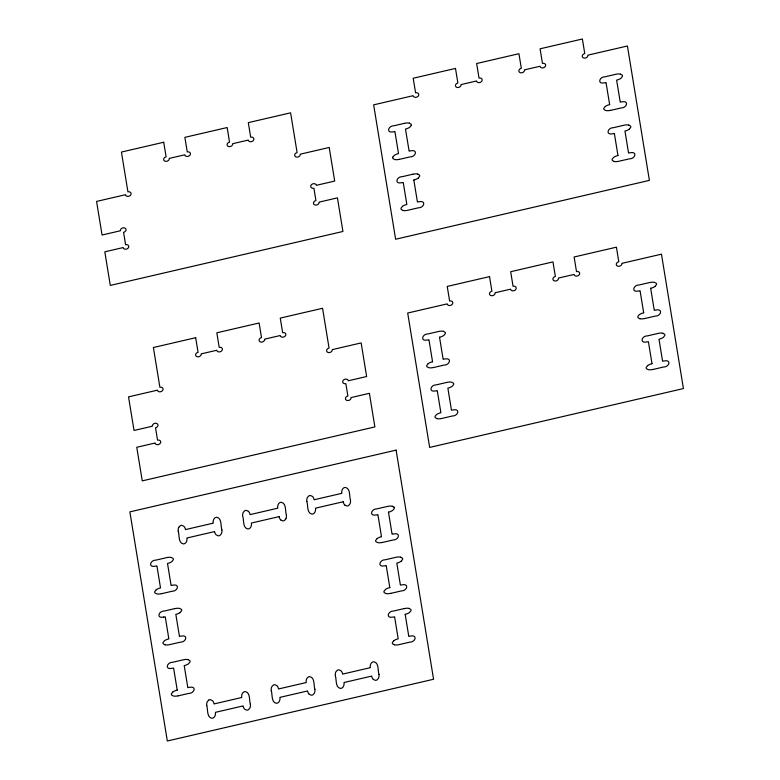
<?xml version="1.0" encoding="UTF-8"?>
<svg xmlns="http://www.w3.org/2000/svg" width="780" height="780" viewBox="0 0 780 780"><rect width="100%" height="100%" fill="white"/><g stroke="black" fill="none" stroke-linecap="round" stroke-linejoin="round"><path stroke-width="1.17" d="M392.75 157.18L394.192 155.444A9.35 7.264 -18.9 0 1 398.522 153.611L394.914 131.547A10.998 8.551 -18.9 0 1 393.159 131.839C385.798 133.409 388.313 125.522 393.968 125.755L404.557 123.298M411.274 125.473L409.831 127.208A9.35 7.264 -18.9 0 1 405.502 129.041L409.11 151.105A10.998 8.551 -18.9 0 1 410.865 150.813C418.226 149.233 415.711 157.121 410.056 156.897L399.457 159.354M178.815 527.3L180.2 525.779A2.272 1.765 -18.9 0 1 181.954 525.359L183.865 526.295A9.35 7.264 -18.9 0 1 185.455 529.6L213.232 523.166A10.998 8.551 -18.9 0 1 213.145 521.752C213.174 519.724 214.451 517.237 216.733 517.237C222.183 518.222 220.506 526.471 221.9 529.893M285.811 518.914L284.427 520.435A2.272 1.765 -18.9 0 1 282.672 520.845L280.761 519.919M418.158 178.123L419.591 176.387A2.272 1.765 -18.9 0 0 419.367 174.983L417.709 174.076M402.509 206.359L401.066 208.094A2.272 1.765 -18.9 0 0 401.29 209.489L402.958 210.395M605.319 106.47L603.876 108.206A2.272 1.765 -18.9 0 0 604.1 109.609L605.758 110.516A9.155 7.108 -18.9 0 0 610.574 110.321M629.284 129.149L630.718 127.413A2.272 1.765 -18.9 0 0 630.493 126.019L628.836 125.102M428.22 363.626L426.787 365.362A2.272 1.765 -18.9 0 0 427.011 366.756L428.668 367.673A9.155 7.108 -18.9 0 0 433.485 367.477M156.195 589.807L154.752 591.542A2.272 1.765 -18.9 0 0 154.976 592.946L156.634 593.853A9.155 7.108 -18.9 0 0 161.45 593.658M180.16 612.485L181.603 610.75A2.272 1.765 -18.9 0 0 181.379 609.346L179.712 608.439A9.155 7.108 -18.9 0 0 174.905 608.634M654.995 286.416L656.438 284.68A2.272 1.765 -18.9 0 0 656.214 283.286L654.547 282.38A9.155 7.108 -18.9 0 0 649.74 282.575M172.897 691.957L171.454 693.693A2.272 1.765 -18.9 0 0 171.678 695.097L173.335 696.004A9.155 7.108 -18.9 0 0 178.152 695.809M377.159 538.551L375.726 540.286A2.272 1.765 -18.9 0 0 375.95 541.691L377.608 542.597A9.155 7.108 -18.9 0 0 382.415 542.402M647.673 365.566L646.23 367.302A2.272 1.765 -18.9 0 0 646.454 368.706L648.121 369.613A9.155 7.108 -18.9 0 0 652.928 369.418M401.125 561.23L402.568 559.494A2.272 1.765 -18.9 0 0 402.344 558.1L400.686 557.183M385.486 589.466L384.043 591.201A2.272 1.765 -18.9 0 0 384.267 592.605L385.934 593.512M409.51 612.475L410.943 610.74A2.272 1.765 -18.9 0 0 410.719 609.336L409.061 608.429M393.861 640.712L392.418 642.447A2.272 1.765 -18.9 0 0 392.642 643.851L394.31 644.758M208.699 700.108L207.314 701.63A9.155 7.108 -18.9 0 0 206.807 705.598M610.584 110.38L621.182 107.923C626.837 108.157 629.353 100.269 621.992 101.839A10.998 8.551 -18.9 0 0 620.236 102.131L616.629 80.116A9.35 7.264 -18.9 0 0 620.987 78.263L622.401 76.498A2.272 1.765 -18.9 0 0 622.177 75.104L620.51 74.188M412.883 174.213L402.285 176.67C396.64 176.436 394.115 184.324 401.485 182.754A10.998 8.551 -18.9 0 0 403.24 182.461L406.838 204.477A9.35 7.264 -18.9 0 0 402.49 206.329M649.721 282.506L639.132 284.963C633.477 284.739 630.952 292.627 638.323 291.047A10.998 8.551 -18.9 0 0 640.078 290.755L643.675 312.77M433.495 367.536L444.093 365.079C449.738 365.303 452.264 357.415 444.892 358.995A10.998 8.551 -18.9 0 0 443.137 359.287L439.54 337.272M644.621 318.562L655.219 316.105C660.865 316.339 663.39 308.451 656.019 310.021A10.998 8.551 -18.9 0 0 654.264 310.313L650.666 288.298M652.948 369.476L663.536 367.019C669.191 367.253 671.716 359.365 664.346 360.935A10.998 8.551 -18.9 0 0 662.591 361.228L658.993 339.212A9.35 7.264 -18.9 0 0 663.341 337.36L664.755 335.595A2.272 1.765 -18.9 0 0 664.531 334.201L662.873 333.294M279.113 516.623L251.394 523.048A10.998 8.551 -18.9 0 1 251.482 524.462C251.452 526.481 250.175 528.976 247.894 528.976C242.444 527.992 244.12 519.743 242.726 516.321A9.155 7.108 -18.9 0 1 243.262 512.323L244.696 510.812A2.272 1.765 -18.9 0 1 246.46 510.403L248.371 511.329M343.2 501.755L315.49 508.18A10.998 8.551 -18.9 0 1 315.578 509.593C315.549 511.621 314.272 514.108 311.99 514.108C306.54 513.123 308.207 504.875 306.823 501.452M387.533 506.405L376.945 508.862C371.29 508.638 368.764 516.526 376.135 514.946A10.998 8.551 -18.9 0 0 377.89 514.654L381.488 536.669M161.46 593.716L172.058 591.26C177.713 591.484 180.229 583.596 172.868 585.175A10.998 8.551 -18.9 0 0 171.112 585.468L167.515 563.452A9.35 7.264 -18.9 0 0 171.863 561.6L173.277 559.835A2.272 1.765 -18.9 0 0 173.053 558.431L171.395 557.524M382.434 542.461L393.032 540.004C398.677 540.238 401.203 532.35 393.832 533.92A10.998 8.551 -18.9 0 0 392.077 534.212L388.479 512.197M174.886 608.575L164.297 611.033C158.642 610.798 156.127 618.696 163.488 617.117M390.76 593.375L401.349 590.918C407.004 591.152 409.519 583.264 402.158 584.834A10.998 8.551 -18.9 0 0 400.403 585.127L396.805 563.111A9.35 7.264 -18.9 0 0 401.154 561.259M404.235 608.566L393.637 611.023C387.991 610.798 385.466 618.686 392.837 617.107A10.998 8.551 -18.9 0 0 394.592 616.814L398.19 638.83A9.35 7.264 -18.9 0 0 393.841 640.682M178.162 695.867L188.76 693.41C194.415 693.644 196.93 685.756 189.569 687.326A10.998 8.551 -18.9 0 0 187.814 687.619L184.216 665.603A9.35 7.264 -18.9 0 0 188.565 663.751L189.979 661.986A2.272 1.765 -18.9 0 0 189.755 660.592L188.097 659.685M614.084 161.431L612.427 160.524A2.272 1.765 -18.9 0 1 612.193 159.12L613.636 157.384A9.35 7.264 -18.9 0 1 617.965 155.551M409.383 123.162L411.04 124.069A2.272 1.765 -18.9 0 1 411.274 125.473M639.795 318.698L638.137 317.791A2.272 1.765 -18.9 0 1 637.904 316.387L639.346 314.652A9.35 7.264 -18.9 0 1 643.675 312.819M443.42 331.344L445.078 332.251A2.272 1.765 -18.9 0 1 445.312 333.655L443.869 335.39A9.35 7.264 -18.9 0 1 439.54 337.223M436.995 418.587L435.337 417.671A2.272 1.765 -18.9 0 1 435.103 416.276L436.546 414.541A9.35 7.264 -18.9 0 1 440.875 412.708L437.268 390.644A10.998 8.551 -18.9 0 1 435.513 390.936C428.152 392.506 430.677 384.618 436.322 384.852L446.921 382.395A9.155 7.108 -18.9 0 1 451.766 382.21L453.404 383.165A2.272 1.765 -18.9 0 1 453.638 384.569L452.195 386.305A9.35 7.264 -18.9 0 1 447.866 388.138L451.464 410.202A10.998 8.551 -18.9 0 1 453.219 409.909C460.59 408.33 458.065 416.218 452.41 415.994L441.821 418.45A9.155 7.108 -18.9 0 1 436.966 418.626M392.36 506.278L394.017 507.185M164.96 644.767L163.303 643.851A2.272 1.765 -18.9 0 1 163.069 642.457L164.522 640.721A9.35 7.264 -18.9 0 1 168.851 638.888L165.243 616.824A10.998 8.551 -18.9 0 1 163.488 617.117M344.848 505.05L346.759 505.976A2.272 1.765 -18.9 0 0 348.523 505.576L349.908 504.055A9.155 7.108 -18.9 0 0 350.415 500.087M312.468 496.47L310.547 495.544A2.272 1.765 -18.9 0 0 308.792 495.944L307.408 497.465A9.155 7.108 -18.9 0 0 306.901 501.433M373.347 679.39L375.268 680.316A2.272 1.765 -18.9 0 0 377.023 679.907L378.407 678.385A9.155 7.108 -18.9 0 0 378.914 674.417M309.26 694.249L311.171 695.175A2.272 1.765 -18.9 0 0 312.936 694.775L314.311 693.254A9.155 7.108 -18.9 0 0 314.827 689.286M609.638 104.588L606.041 82.573A10.998 8.551 -18.9 0 1 604.285 82.865C596.914 84.445 599.44 76.557 605.095 76.781L615.683 74.324A9.155 7.108 -18.9 0 1 620.539 74.149M617.965 155.503L614.367 133.487A10.998 8.551 -18.9 0 1 612.612 133.78C605.241 135.359 607.766 127.472 613.411 127.696L624.01 125.239A9.155 7.108 -18.9 0 1 628.856 125.053M652.002 363.685L648.394 341.669A10.998 8.551 -18.9 0 1 646.639 341.962C639.278 343.541 641.803 335.654 647.449 335.878L658.047 333.421A9.155 7.108 -18.9 0 1 662.893 333.245M413.829 180.005L417.427 202.01A10.998 8.551 -18.9 0 1 419.182 201.727C426.553 200.148 424.027 208.036 418.373 207.811L407.784 210.268A9.155 7.108 -18.9 0 1 402.938 210.444M432.549 361.744L428.951 339.729A10.998 8.551 -18.9 0 1 427.196 340.022C419.825 341.601 422.351 333.713 428.005 333.938L438.594 331.481A9.155 7.108 -18.9 0 1 443.44 331.295M405.181 614.357L408.779 636.373A10.998 8.551 -18.9 0 1 410.534 636.08C417.904 634.501 415.379 642.389 409.724 642.164L399.136 644.621A9.155 7.108 -18.9 0 1 394.29 644.807M389.815 587.584L386.207 565.568A10.998 8.551 -18.9 0 1 384.452 565.861C377.091 567.44 379.606 559.553 385.261 559.777L395.86 557.32A9.155 7.108 -18.9 0 1 400.706 557.144M350.493 500.058C349.099 496.645 350.776 488.397 345.325 487.412C343.044 487.412 341.767 489.898 341.738 491.927A10.998 8.551 -18.9 0 0 341.825 493.34L314.116 499.766A9.35 7.264 -18.9 0 0 312.507 496.441M378.992 674.398C377.608 670.975 379.275 662.727 373.834 661.742C371.553 661.752 370.266 664.238 370.237 666.266A10.998 8.551 -18.9 0 0 370.325 667.67L342.615 674.105A9.35 7.264 -18.9 0 0 341.006 670.78L339.056 669.874A2.272 1.765 -18.9 0 0 337.291 670.283L335.907 671.804A9.155 7.108 -18.9 0 0 335.4 675.773M335.322 675.792C336.716 679.214 335.039 687.463 340.49 688.447C342.771 688.447 344.048 685.951 344.077 683.933A10.998 8.551 -18.9 0 0 343.99 682.519L371.699 676.094A9.35 7.264 -18.9 0 0 373.308 679.409M286.397 514.927C285.012 511.505 286.689 503.256 281.239 502.271C278.957 502.281 277.68 504.767 277.651 506.795A10.998 8.551 -18.9 0 0 277.729 508.199L250.019 514.634A9.35 7.264 -18.9 0 0 248.41 511.309M314.906 689.267C313.511 685.844 315.188 677.596 309.738 676.611C307.456 676.611 306.179 679.107 306.15 681.125A10.998 8.551 -18.9 0 0 306.238 682.539L278.528 688.964A9.35 7.264 -18.9 0 0 276.919 685.639L274.96 684.742A2.272 1.765 -18.9 0 0 273.195 685.152L271.82 686.673A9.155 7.108 -18.9 0 0 271.313 690.641M271.235 690.661C272.62 694.083 270.943 702.322 276.393 703.316C278.674 703.307 279.962 700.82 279.981 698.792A10.998 8.551 -18.9 0 0 279.903 697.379L307.613 690.953A9.35 7.264 -18.9 0 0 309.221 694.278M250.399 704.223C249.005 700.801 250.682 692.562 245.232 691.567C242.951 691.577 241.673 694.063 241.644 696.091A10.998 8.551 -18.9 0 0 241.732 697.505L214.022 703.931A9.35 7.264 -18.9 0 0 212.413 700.606L210.454 699.709A2.272 1.765 -18.9 0 0 208.699 700.108M178.22 531.287C179.614 534.709 177.938 542.948 183.388 543.933C185.669 543.933 186.947 541.447 186.976 539.419A10.998 8.551 -18.9 0 0 186.888 538.005L214.607 531.58A9.35 7.264 -18.9 0 0 216.216 534.904L218.166 535.801A2.272 1.765 -18.9 0 0 219.931 535.402L221.305 533.881A9.155 7.108 -18.9 0 0 221.822 529.913M206.729 705.617C208.114 709.039 206.437 717.288 211.887 718.273C214.168 718.273 215.455 715.777 215.475 713.758A10.998 8.551 -18.9 0 0 215.397 712.345L243.107 705.919A9.35 7.264 -18.9 0 0 244.715 709.244L246.665 710.141A2.272 1.765 -18.9 0 0 248.43 709.732L249.815 708.211A9.155 7.108 -18.9 0 0 250.322 704.242M177.216 690.076L173.618 668.07A10.998 8.551 -18.9 0 1 171.863 668.353C164.502 669.932 167.018 662.044 172.672 662.269L183.271 659.812A9.155 7.108 -18.9 0 1 188.117 659.636M605.29 106.441A9.35 7.264 -18.9 0 1 609.648 104.637M614.065 161.48A9.155 7.108 -18.9 0 0 618.891 161.236L629.499 158.837C635.154 159.071 637.679 151.174 630.308 152.753A10.998 8.551 -18.9 0 0 628.553 153.046L624.956 131.03A9.35 7.264 -18.9 0 0 629.304 129.178M412.903 174.272A9.155 7.108 -18.9 0 1 417.729 174.028M418.177 178.142A9.35 7.264 -18.9 0 1 413.829 179.956M399.448 159.286A9.155 7.108 -18.9 0 1 394.612 159.53L392.974 158.574A2.272 1.765 -18.9 0 1 392.74 157.18M404.576 123.357A9.155 7.108 -18.9 0 1 409.412 123.113M428.2 363.597A9.35 7.264 -18.9 0 1 432.549 361.793M377.14 538.532A9.35 7.264 -18.9 0 1 381.488 536.718M387.553 506.474A9.155 7.108 -18.9 0 1 392.379 506.23M394.027 507.185A2.272 1.765 -18.9 0 1 394.251 508.579L392.808 510.315A9.35 7.264 -18.9 0 1 388.479 512.148M404.255 608.624A9.155 7.108 -18.9 0 1 409.081 608.38M409.529 612.505A9.35 7.264 -18.9 0 1 405.181 614.308M390.741 593.317A9.155 7.108 -18.9 0 1 385.905 593.56M385.456 589.436A9.35 7.264 -18.9 0 1 389.815 587.633M178.298 531.258A9.155 7.108 -18.9 0 1 178.756 527.28M286.319 514.946A9.155 7.108 -18.9 0 1 285.87 518.924M280.722 519.938A9.35 7.264 -18.9 0 1 279.172 516.604M164.941 644.816A9.155 7.108 -18.9 0 0 169.777 644.572L180.385 642.174C186.04 642.398 188.555 634.51 181.194 636.09A10.998 8.551 -18.9 0 0 179.439 636.383L175.832 614.367A9.35 7.264 -18.9 0 0 180.19 612.514M172.868 691.938A9.35 7.264 -18.9 0 1 177.226 690.125M156.166 589.777A9.35 7.264 -18.9 0 1 160.524 587.974L156.916 565.909A10.998 8.551 -18.9 0 1 155.161 566.202C147.8 567.782 150.316 559.894 155.971 560.118L166.569 557.661A9.155 7.108 -18.9 0 1 171.415 557.476M344.809 505.079A9.35 7.264 -18.9 0 1 343.258 501.745M647.644 365.547A9.35 7.264 -18.9 0 1 652.002 363.733M644.611 318.503A9.155 7.108 -18.9 0 1 639.775 318.747M655.015 286.445A9.35 7.264 -18.9 0 1 650.666 288.249M455.491 68.425L413.195 78.244L415.584 92.82A2.876 2.233 -18.9 0 1 418.733 94.39A2.876 2.233 -18.9 0 1 416.305 97.256A2.876 2.233 -18.9 0 1 413.147 95.686L373.649 104.852L395.626 239.245L649.389 180.385L627.422 45.991L587.857 55.165A2.876 2.233 -18.9 0 1 585.409 58.032A2.876 2.233 -18.9 0 1 582.27 56.433A2.876 2.233 -18.9 0 1 584.766 53.586L582.377 39L540.082 48.809L542.471 63.394A2.876 2.233 -18.9 0 1 545.62 64.964A2.876 2.233 -18.9 0 1 543.192 67.831A2.876 2.233 -18.9 0 1 540.033 66.261L524.472 69.868A2.876 2.233 -18.9 0 1 522.044 72.735A2.876 2.233 -18.9 0 1 518.895 71.165A2.876 2.233 -18.9 0 1 521.323 68.299L518.934 53.713L476.639 63.521L479.027 78.107A2.876 2.233 -18.9 0 1 482.167 79.687A2.876 2.233 -18.9 0 1 479.729 82.543A2.876 2.233 -18.9 0 1 476.58 80.974L461.048 84.581A2.876 2.233 -18.9 0 1 458.62 87.438A2.876 2.233 -18.9 0 1 455.462 85.878A2.876 2.233 -18.9 0 1 457.88 83.011L455.491 68.425M163.722 142.252L121.427 152.061L127.93 191.851A2.876 2.233 -18.9 0 1 131.089 193.421A2.876 2.233 -18.9 0 1 128.661 196.287A2.876 2.233 -18.9 0 1 125.502 194.707L96.574 201.425L102.063 235.024L120.422 230.763A2.876 2.233 -18.9 0 1 122.85 227.897A2.876 2.233 -18.9 0 1 126.009 229.466A2.876 2.233 -18.9 0 1 123.571 232.333L125.599 244.696A2.876 2.233 -18.9 0 1 128.749 246.266A2.876 2.233 -18.9 0 1 126.321 249.132A2.876 2.233 -18.9 0 1 123.162 247.562L104.812 251.823L110.302 285.421L342.927 231.465L337.438 197.867L319.078 202.127A2.876 2.233 -18.9 0 1 316.651 204.994A2.876 2.233 -18.9 0 1 313.492 203.414A2.876 2.233 -18.9 0 1 315.919 200.548L313.901 188.195A2.876 2.233 -18.9 0 1 310.752 186.615A2.876 2.233 -18.9 0 1 313.18 183.749A2.876 2.233 -18.9 0 1 316.329 185.328L334.688 181.067L329.199 147.469L300.271 154.177A2.876 2.233 -18.9 0 1 297.833 157.043A2.876 2.233 -18.9 0 1 294.684 155.474A2.876 2.233 -18.9 0 1 297.112 152.607L290.608 112.827L248.313 122.635L250.692 137.221A2.876 2.233 -18.9 0 1 253.851 138.791A2.876 2.233 -18.9 0 1 251.423 141.658A2.876 2.233 -18.9 0 1 248.264 140.088L232.703 143.695A2.876 2.233 -18.9 0 1 230.275 146.562A2.876 2.233 -18.9 0 1 227.117 144.992A2.876 2.233 -18.9 0 1 229.544 142.126L227.165 127.54L184.87 137.348L187.258 151.934A2.876 2.233 -18.9 0 1 190.408 153.504A2.876 2.233 -18.9 0 1 187.98 156.37A2.876 2.233 -18.9 0 1 184.821 154.801L169.26 158.408A2.876 2.233 -18.9 0 1 166.832 161.275A2.876 2.233 -18.9 0 1 163.673 159.705A2.876 2.233 -18.9 0 1 166.111 156.839L163.722 142.252M195.673 337.711L153.387 347.519L159.89 387.299A2.876 2.233 -18.9 0 1 163.04 388.869A2.876 2.233 -18.9 0 1 160.612 391.735A2.876 2.233 -18.9 0 1 157.453 390.166L128.524 396.874L134.024 430.472L152.373 426.221A2.876 2.233 -18.9 0 1 154.801 423.355A2.876 2.233 -18.9 0 1 157.96 424.924A2.876 2.233 -18.9 0 1 155.532 427.791L157.55 440.154A2.876 2.233 -18.9 0 1 160.709 441.724A2.876 2.233 -18.9 0 1 158.281 444.59A2.876 2.233 -18.9 0 1 155.123 443.02L136.763 447.272L142.262 480.87L374.878 426.923L369.389 393.325L351.039 397.576A2.876 2.233 -18.9 0 1 348.601 400.442A2.876 2.233 -18.9 0 1 345.452 398.873A2.876 2.233 -18.9 0 1 347.88 396.006L345.862 383.643A2.876 2.233 -18.9 0 1 342.703 382.073A2.876 2.233 -18.9 0 1 345.13 379.207A2.876 2.233 -18.9 0 1 348.29 380.776L366.639 376.526L361.15 342.927L332.221 349.635A2.876 2.233 -18.9 0 1 329.794 352.502A2.876 2.233 -18.9 0 1 326.635 350.932A2.876 2.233 -18.9 0 1 329.062 348.065L322.559 308.285L280.264 318.094L282.652 332.67A2.876 2.233 -18.9 0 1 285.802 334.24A2.876 2.233 -18.9 0 1 283.374 337.106A2.876 2.233 -18.9 0 1 280.225 335.536L264.664 339.144A2.876 2.233 -18.9 0 1 262.226 342.01A2.876 2.233 -18.9 0 1 259.077 340.441A2.876 2.233 -18.9 0 1 261.505 337.574L259.116 322.998L216.82 332.806L219.209 347.392A2.876 2.233 -18.9 0 1 222.368 348.962A2.876 2.233 -18.9 0 1 219.931 351.829A2.876 2.233 -18.9 0 1 216.781 350.249L201.22 353.866A2.876 2.233 -18.9 0 1 198.783 356.733A2.876 2.233 -18.9 0 1 195.634 355.163A2.876 2.233 -18.9 0 1 198.061 352.297L195.673 337.711M489.528 276.617L447.232 286.426L449.621 301.002A2.876 2.233 -18.9 0 1 452.77 302.581A2.876 2.233 -18.9 0 1 450.343 305.438A2.876 2.233 -18.9 0 1 447.184 303.869L407.686 313.034L429.653 447.427L683.426 388.567L661.459 254.173L621.894 263.348A2.876 2.233 -18.9 0 1 619.447 266.224A2.876 2.233 -18.9 0 1 616.298 264.615A2.876 2.233 -18.9 0 1 618.793 261.768L616.414 247.182L574.119 256.99L576.498 271.577A2.876 2.233 -18.9 0 1 579.657 273.146A2.876 2.233 -18.9 0 1 577.229 276.013A2.876 2.233 -18.9 0 1 574.07 274.443L558.509 278.05A2.876 2.233 -18.9 0 1 556.082 280.917A2.876 2.233 -18.9 0 1 552.923 279.347A2.876 2.233 -18.9 0 1 555.36 276.481L552.971 261.895L510.676 271.713L513.065 286.289A2.876 2.233 -18.9 0 1 516.194 287.878A2.876 2.233 -18.9 0 1 513.757 290.735A2.876 2.233 -18.9 0 1 510.608 289.156L495.085 292.763A2.876 2.233 -18.9 0 1 492.658 295.63A2.876 2.233 -18.9 0 1 489.499 294.06A2.876 2.233 -18.9 0 1 491.917 291.194L489.528 276.617M396.103 450.128L129.87 511.875L167.329 741L433.563 679.253L396.103 450.128"/></g></svg>
